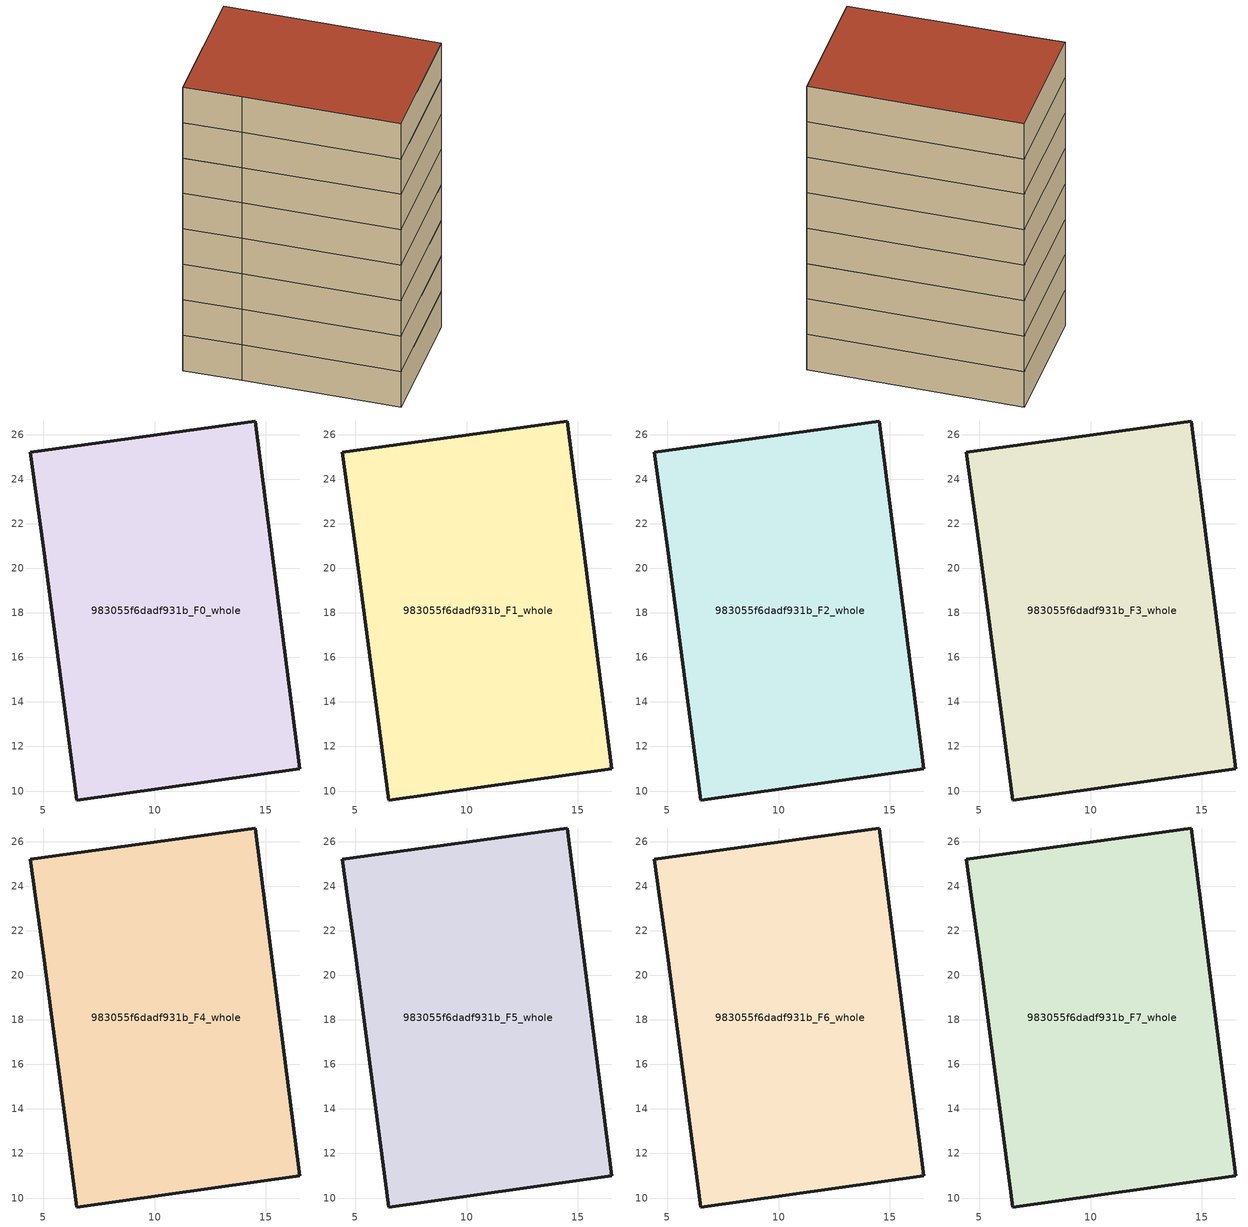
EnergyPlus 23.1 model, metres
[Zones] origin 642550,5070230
983055f6dadf931b_F0_whole
 floor ground (EU_floor_Construction): 14.52,26.61 16.52,10.99 6.51,9.6 5.02,21 4.42,25.21 z0
 wall outside (EU_wall_Construction): 4.42,25.21 5.02,21 6.51,9.6 16.52,10.99 14.52,26.61 4.42,25.21 z0:3
983055f6dadf931b_F1_whole
 floor to 983055f6dadf931b_F0_whole (EU_floor_Construction): 14.52,26.61 16.52,10.99 6.51,9.6 5.02,21 4.42,25.21 z3
 wall outside (EU_wall_Construction): 4.42,25.21 5.02,21 6.51,9.6 16.52,10.99 14.52,26.61 4.42,25.21 z3:6
983055f6dadf931b_F2_whole
 floor to 983055f6dadf931b_F1_whole (EU_floor_Construction): 14.52,26.61 16.52,10.99 6.51,9.6 5.02,21 4.42,25.21 z6
 wall outside (EU_wall_Construction): 4.42,25.21 5.02,21 6.51,9.6 16.52,10.99 14.52,26.61 4.42,25.21 z6:9
983055f6dadf931b_F3_whole
 floor to 983055f6dadf931b_F2_whole (EU_floor_Construction): 14.52,26.61 16.52,10.99 6.51,9.6 5.02,21 4.42,25.21 z9
 wall outside (EU_wall_Construction): 4.42,25.21 5.02,21 6.51,9.6 16.52,10.99 14.52,26.61 4.42,25.21 z9:12
983055f6dadf931b_F4_whole
 floor to 983055f6dadf931b_F3_whole (EU_floor_Construction): 14.52,26.61 16.52,10.99 6.51,9.6 5.02,21 4.42,25.21 z12
 wall outside (EU_wall_Construction): 4.42,25.21 5.02,21 6.51,9.6 16.52,10.99 14.52,26.61 4.42,25.21 z12:15
983055f6dadf931b_F5_whole
 floor to 983055f6dadf931b_F4_whole (EU_floor_Construction): 14.52,26.61 16.52,10.99 6.51,9.6 5.02,21 4.42,25.21 z15
 wall outside (EU_wall_Construction): 4.42,25.21 5.02,21 6.51,9.6 16.52,10.99 14.52,26.61 4.42,25.21 z15:18
983055f6dadf931b_F6_whole
 floor to 983055f6dadf931b_F5_whole (EU_floor_Construction): 14.52,26.61 16.52,10.99 6.51,9.6 5.02,21 4.42,25.21 z18
 wall outside (EU_wall_Construction): 4.42,25.21 5.02,21 6.51,9.6 16.52,10.99 14.52,26.61 4.42,25.21 z18:21
983055f6dadf931b_F7_whole
 floor to 983055f6dadf931b_F6_whole (EU_floor_Construction): 14.52,26.61 16.52,10.99 6.51,9.6 5.02,21 4.42,25.21 z21
 wall outside (EU_wall_Construction): 4.42,25.21 5.02,21 6.51,9.6 16.52,10.99 14.52,26.61 4.42,25.21 z21:24
 roof outside (EU_roof_Construction): 16.52,10.99 14.52,26.61 4.42,25.21 5.02,21 6.51,9.6 z24
[Building]
EU S2 Campaign: North Axis=0; Terrain=City; Solar Distribution=FullExterior
[Site:Location]
Lyon-Bron: Latitude=45.75; Longitude=5; Time Zone=1; Elevation=198
[SizingPeriod:WeatherFileDays]
AnnualSizingPeriod: Begin Month=1; Begin Day of Month=1; End Month=12; End Day of Month=31; Day of Week for Start Day=Monday; Use Weather File Daylight Saving Period=No; Use Weather File Rain and Snow Indicators=No
[MATERIAL]
EU_InternalMass_Material: Roughness=MediumRough; Thickness=0.1; Conductivity=1; Density=1800; Specific Heat=900; Thermal Absorptance=0.9; Solar Absorptance=0.7; Visible Absorptance=0.7
[MATERIAL:NOMASS] Roughness=MediumRough; Thermal Absorptance=0.9; Solar Absorptance=0.7; Visible Absorptance=0.7
Name | Thermal Resistance
EU_wall_NoMass | 0.776494
EU_roof_NoMass | 0.486893
EU_floor_NoMass | 0.421597
[CONSTRUCTION]
EU_wall_Construction: EU_wall_NoMass
EU_roof_Construction: EU_roof_NoMass
EU_floor_Construction: EU_floor_NoMass
EU_InternalMass_Construction: EU_InternalMass_Material
[ZONE] Type=1; Multiplier=1; Ceiling Height=autocalculate; Floor Area=autocalculate; Part of Total Floor Area=Yes
Name | Volume
983055f6dadf931b_F0_whole | 478.815
983055f6dadf931b_F1_whole; 983055f6dadf931b_F2_whole; 983055f6dadf931b_F3_whole; 983055f6dadf931b_F4_whole; 983055f6dadf931b_F5_whole; 983055f6dadf931b_F6_whole; 983055f6dadf931b_F7_whole | 478.814
[INTERNALMASS] Construction=EU_InternalMass_Construction; Surface Area=159.605
Name | Zone or ZoneList
983055f6dadf931b_F0_whole_EU_InternalMass | 983055f6dadf931b_F0_whole
983055f6dadf931b_F1_whole_EU_InternalMass | 983055f6dadf931b_F1_whole
983055f6dadf931b_F2_whole_EU_InternalMass | 983055f6dadf931b_F2_whole
983055f6dadf931b_F3_whole_EU_InternalMass | 983055f6dadf931b_F3_whole
983055f6dadf931b_F4_whole_EU_InternalMass | 983055f6dadf931b_F4_whole
983055f6dadf931b_F5_whole_EU_InternalMass | 983055f6dadf931b_F5_whole
983055f6dadf931b_F6_whole_EU_InternalMass | 983055f6dadf931b_F6_whole
983055f6dadf931b_F7_whole_EU_InternalMass | 983055f6dadf931b_F7_whole
[OTHEREQUIPMENT] Fuel Type=Electricity; Design Level Calculation Method=Watts/Area; Power per Zone Floor Area=1; Fraction Latent=0; Fraction Radiant=0; Fraction Lost=0; Carbon Dioxide Generation Rate=0; EndUse Subcategory=EU_Step8_InternalGains
Name | Zone or ZoneList or Space or SpaceList | Schedule
EU_Step8_InternalGain_983055f6dadf931b_F0_whole_f000 | 983055f6dadf931b_F0_whole | EU_Step8_GainSchedule_983055f6dadf931b_F0_whole_f000
EU_Step8_InternalGain_983055f6dadf931b_F1_whole_f000 | 983055f6dadf931b_F1_whole | EU_Step8_GainSchedule_983055f6dadf931b_F1_whole_f000
EU_Step8_InternalGain_983055f6dadf931b_F2_whole_f000 | 983055f6dadf931b_F2_whole | EU_Step8_GainSchedule_983055f6dadf931b_F2_whole_f000
EU_Step8_InternalGain_983055f6dadf931b_F3_whole_f000 | 983055f6dadf931b_F3_whole | EU_Step8_GainSchedule_983055f6dadf931b_F3_whole_f000
EU_Step8_InternalGain_983055f6dadf931b_F4_whole_f000 | 983055f6dadf931b_F4_whole | EU_Step8_GainSchedule_983055f6dadf931b_F4_whole_f000
EU_Step8_InternalGain_983055f6dadf931b_F5_whole_f000 | 983055f6dadf931b_F5_whole | EU_Step8_GainSchedule_983055f6dadf931b_F5_whole_f000
EU_Step8_InternalGain_983055f6dadf931b_F6_whole_f000 | 983055f6dadf931b_F6_whole | EU_Step8_GainSchedule_983055f6dadf931b_F6_whole_f000
EU_Step8_InternalGain_983055f6dadf931b_F7_whole_f000 | 983055f6dadf931b_F7_whole | EU_Step8_GainSchedule_983055f6dadf931b_F7_whole_f000
[ZONEVENTILATION:DESIGNFLOWRATE] Schedule=EU_AlwaysOn; Design Flow Rate Calculation Method=AirChanges/Hour; Air Changes per Hour=0.693814; Ventilation Type=Natural; Fan Pressure Rise=0; Fan Total Efficiency=1; Constant Term Coefficient=1; Temperature Term Coefficient=0; Velocity Term Coefficient=0; Velocity Squared Term Coefficient=0; Minimum Indoor Temperature=-100; Maximum Indoor Temperature=100; Delta Temperature=-100; Minimum Outdoor Temperature=-100; Maximum Outdoor Temperature=100; Maximum Wind Speed=40
Name | Zone or ZoneList or Space or SpaceList
EU_ConstantAir_983055f6dadf931b_F0_whole | 983055f6dadf931b_F0_whole
EU_ConstantAir_983055f6dadf931b_F1_whole | 983055f6dadf931b_F1_whole
EU_ConstantAir_983055f6dadf931b_F2_whole | 983055f6dadf931b_F2_whole
EU_ConstantAir_983055f6dadf931b_F3_whole | 983055f6dadf931b_F3_whole
EU_ConstantAir_983055f6dadf931b_F4_whole | 983055f6dadf931b_F4_whole
EU_ConstantAir_983055f6dadf931b_F5_whole | 983055f6dadf931b_F5_whole
EU_ConstantAir_983055f6dadf931b_F6_whole | 983055f6dadf931b_F6_whole
EU_ConstantAir_983055f6dadf931b_F7_whole | 983055f6dadf931b_F7_whole
[HVACTEMPLATE:THERMOSTAT] Constant Heating Setpoint=20; Constant Cooling Setpoint=50
EU_HeatOnly_983055f6dadf931b_F0_whole; EU_HeatOnly_983055f6dadf931b_F1_whole; EU_HeatOnly_983055f6dadf931b_F2_whole; EU_HeatOnly_983055f6dadf931b_F3_whole; EU_HeatOnly_983055f6dadf931b_F4_whole; EU_HeatOnly_983055f6dadf931b_F5_whole; EU_HeatOnly_983055f6dadf931b_F6_whole; EU_HeatOnly_983055f6dadf931b_F7_whole
[HVACTEMPLATE:ZONE:IDEALLOADSAIRSYSTEM] System Availability Schedule=EU_AlwaysOn; Maximum Heating Supply Air Temperature=50; Minimum Cooling Supply Air Temperature=13; Maximum Heating Supply Air Humidity Ratio=0.0156; Minimum Cooling Supply Air Humidity Ratio=0.0077; Heating Limit=NoLimit; Cooling Limit=NoLimit; Heating Availability Schedule=EU_AlwaysOn; Cooling Availability Schedule=EU_CoolingOff; Dehumidification Control Type=ConstantSensibleHeatRatio; Cooling Sensible Heat Ratio=0.7; Dehumidification Setpoint=60; Humidification Control Type=None; Humidification Setpoint=30; Outdoor Air Method=None; Outdoor Air Flow Rate per Person=0.00944; Outdoor Air Flow Rate per Zone Floor Area=0; Outdoor Air Flow Rate per Zone=0; Demand Controlled Ventilation Type=None; Outdoor Air Economizer Type=NoEconomizer; Heat Recovery Type=None; Sensible Heat Recovery Effectiveness=0.7; Latent Heat Recovery Effectiveness=0.65
Name | Template Thermostat
983055f6dadf931b_F0_whole | EU_HeatOnly_983055f6dadf931b_F0_whole
983055f6dadf931b_F1_whole | EU_HeatOnly_983055f6dadf931b_F1_whole
983055f6dadf931b_F2_whole | EU_HeatOnly_983055f6dadf931b_F2_whole
983055f6dadf931b_F3_whole | EU_HeatOnly_983055f6dadf931b_F3_whole
983055f6dadf931b_F4_whole | EU_HeatOnly_983055f6dadf931b_F4_whole
983055f6dadf931b_F5_whole | EU_HeatOnly_983055f6dadf931b_F5_whole
983055f6dadf931b_F6_whole | EU_HeatOnly_983055f6dadf931b_F6_whole
983055f6dadf931b_F7_whole | EU_HeatOnly_983055f6dadf931b_F7_whole
[SIZING:ZONE] Zone Cooling Design Supply Air Temperature Input Method=SupplyAirTemperature; Zone Cooling Design Supply Air Temperature=13; Zone Heating Design Supply Air Temperature Input Method=SupplyAirTemperature; Zone Heating Design Supply Air Temperature=50; Zone Cooling Design Supply Air Humidity Ratio=0.008; Zone Heating Design Supply Air Humidity Ratio=0.008; Cooling Design Air Flow Method=DesignDay; Cooling Design Air Flow Rate=0; Cooling Minimum Air Flow per Zone Floor Area=0.000762; Cooling Minimum Air Flow=0; Cooling Minimum Air Flow Fraction=0.2; Heating Design Air Flow Method=DesignDay; Heating Design Air Flow Rate=0; Heating Maximum Air Flow per Zone Floor Area=0.002032; Heating Maximum Air Flow=0.141576; Heating Maximum Air Flow Fraction=0.3; Account for Dedicated Outdoor Air System=No; Dedicated Outdoor Air System Control Strategy=NeutralSupplyAir; Dedicated Outdoor Air Low Setpoint Temperature for Design=autosize; Dedicated Outdoor Air High Setpoint Temperature for Design=autosize; Zone Load Sizing Method=Sensible Load Only No Latent Load; Zone Latent Cooling Design Supply Air Humidity Ratio Input Method=HumidityRatioDifference; Zone Cooling Design Supply Air Humidity Ratio Difference=0.005; Zone Latent Heating Design Supply Air Humidity Ratio Input Method=HumidityRatioDifference; Zone Humidification Design Supply Air Humidity Ratio Difference=0.005
983055f6dadf931b_F0_whole; 983055f6dadf931b_F1_whole; 983055f6dadf931b_F2_whole; 983055f6dadf931b_F3_whole; 983055f6dadf931b_F4_whole; 983055f6dadf931b_F5_whole; 983055f6dadf931b_F6_whole; 983055f6dadf931b_F7_whole
[SCHEDULE:CONSTANT]
Name | Hourly Value
EU_AlwaysOn | 1
EU_CoolingOff | 0
[SCHEDULE:FILE] Column Number=1; Rows to Skip at Top=0; Number of Hours of Data=8760; Column Separator=Comma; Interpolate to Timestep=No; Minutes per Item=60; Adjust Schedule for Daylight Savings=Yes
Name | File
EU_Step8_GainSchedule_983055f6dadf931b_F0_whole_f000 | C:\Users\o_iseri\Desktop\OpenUBEM\openubem\outputs\eu_evidence\EU-11\FR-LYO-HAUTCOEURPENTES\idfs\983055f6dadf931b\983055f6dadf931b_F0_whole_f000_gain.csv
EU_Step8_GainSchedule_983055f6dadf931b_F1_whole_f000 | C:\Users\o_iseri\Desktop\OpenUBEM\openubem\outputs\eu_evidence\EU-11\FR-LYO-HAUTCOEURPENTES\idfs\983055f6dadf931b\983055f6dadf931b_F1_whole_f000_gain.csv
EU_Step8_GainSchedule_983055f6dadf931b_F2_whole_f000 | C:\Users\o_iseri\Desktop\OpenUBEM\openubem\outputs\eu_evidence\EU-11\FR-LYO-HAUTCOEURPENTES\idfs\983055f6dadf931b\983055f6dadf931b_F2_whole_f000_gain.csv
EU_Step8_GainSchedule_983055f6dadf931b_F3_whole_f000 | C:\Users\o_iseri\Desktop\OpenUBEM\openubem\outputs\eu_evidence\EU-11\FR-LYO-HAUTCOEURPENTES\idfs\983055f6dadf931b\983055f6dadf931b_F3_whole_f000_gain.csv
EU_Step8_GainSchedule_983055f6dadf931b_F4_whole_f000 | C:\Users\o_iseri\Desktop\OpenUBEM\openubem\outputs\eu_evidence\EU-11\FR-LYO-HAUTCOEURPENTES\idfs\983055f6dadf931b\983055f6dadf931b_F4_whole_f000_gain.csv
EU_Step8_GainSchedule_983055f6dadf931b_F5_whole_f000 | C:\Users\o_iseri\Desktop\OpenUBEM\openubem\outputs\eu_evidence\EU-11\FR-LYO-HAUTCOEURPENTES\idfs\983055f6dadf931b\983055f6dadf931b_F5_whole_f000_gain.csv
EU_Step8_GainSchedule_983055f6dadf931b_F6_whole_f000 | C:\Users\o_iseri\Desktop\OpenUBEM\openubem\outputs\eu_evidence\EU-11\FR-LYO-HAUTCOEURPENTES\idfs\983055f6dadf931b\983055f6dadf931b_F6_whole_f000_gain.csv
EU_Step8_GainSchedule_983055f6dadf931b_F7_whole_f000 | C:\Users\o_iseri\Desktop\OpenUBEM\openubem\outputs\eu_evidence\EU-11\FR-LYO-HAUTCOEURPENTES\idfs\983055f6dadf931b\983055f6dadf931b_F7_whole_f000_gain.csv
